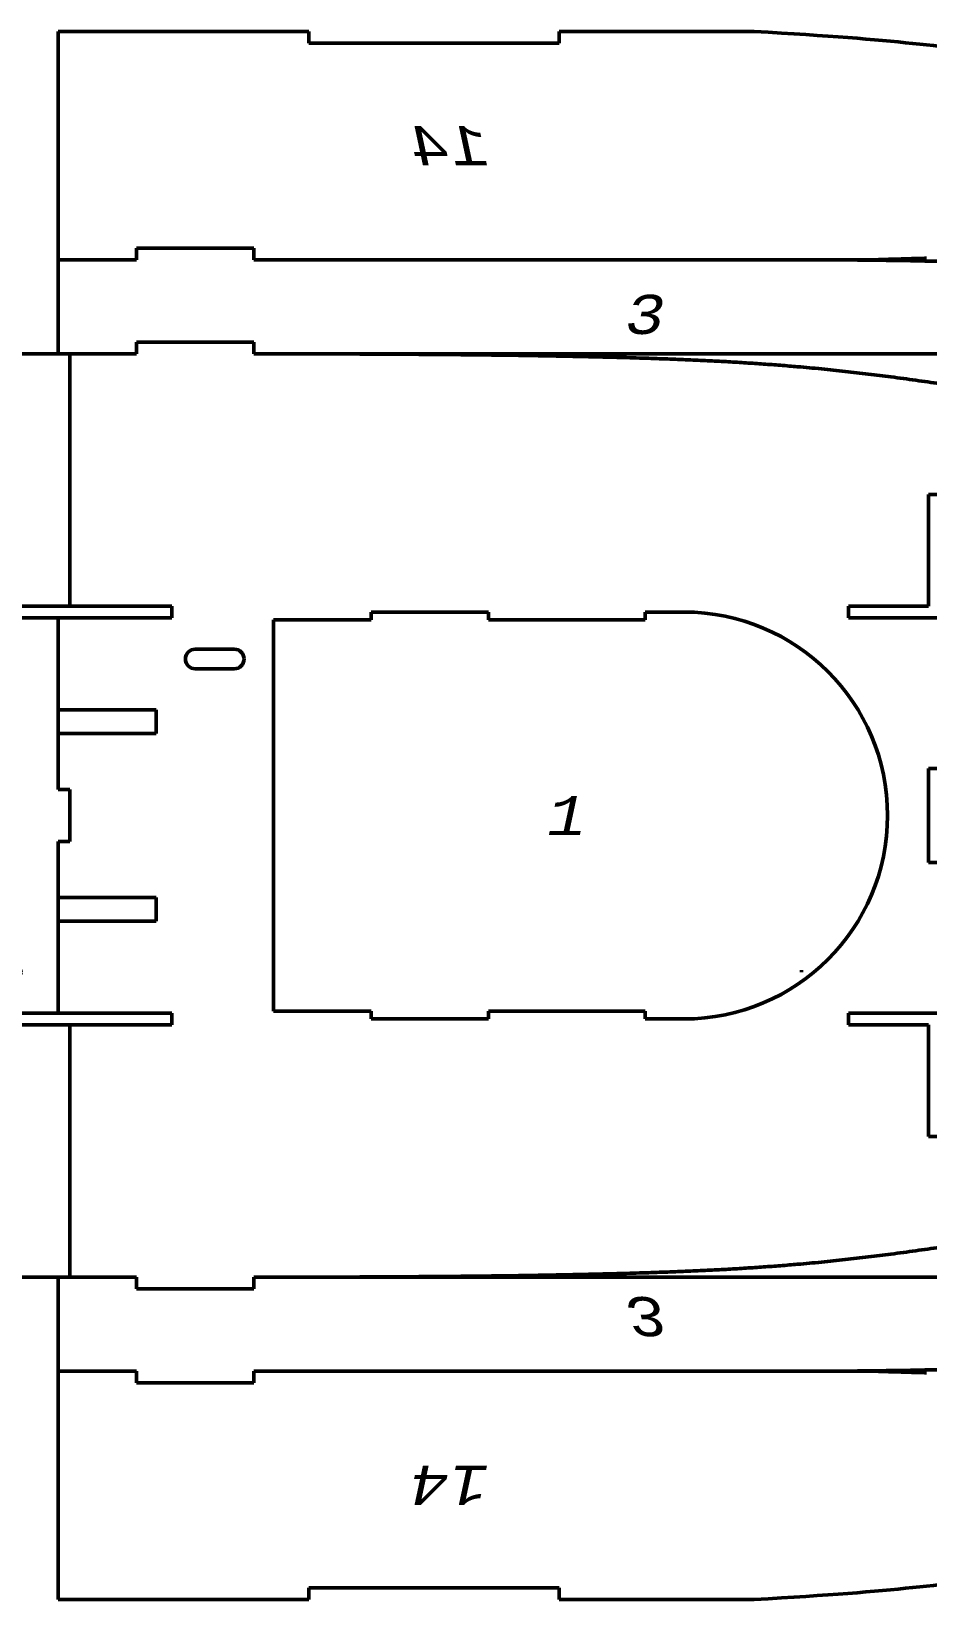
# Model space of a CAD drawing. Header units: millimetres. Extents: x -237 to 1000, y -57 to 526.
# Drawn here: x 4.1 to 233.2, y 19.6 to 420.4 of the extents above; entities that cross this region are included whole.
import ezdxf

# ---------------------------------------------------------------- set-up
doc = ezdxf.new("R2010")
doc.units = ezdxf.units.MM
doc.layers.add('Graviranje', color=1, linetype='Continuous', lineweight=25, true_color=0xff0000)
doc.layers.add('Rez', color=30, linetype='Continuous', lineweight=50, true_color=0xff7f00)
doc.styles.add('textstyle1', font='')
doc.styles.add('textstyle14', font='')
doc.styles.add('textstyle2', font='')
doc.styles.add('textstyle3', font='')
doc.styles.add('textstyle7', font='')
doc.styles.get('textstyle1').set_extended_font_data('CourierCad', italic=True)
doc.styles.get('textstyle14').set_extended_font_data('CourierCad', italic=True)
doc.styles.get('textstyle2').set_extended_font_data('CourierCad', italic=True)
doc.styles.get('textstyle3').set_extended_font_data('CourierCad', italic=True)
doc.styles.get('textstyle7').set_extended_font_data('CourierCad', italic=True)

# ---------------------------------------------------------------- blocks, each defined once
blk = doc.blocks.new('paluba')
at = {"layer": 'Rez'}
for p, q in [((20, 121), (20, 118)), ((20, 121), (50, 121)), ((50, 121), (50, 118)), ((3, 118), (20, 118)), ((3, 53.5), (3, 118)), ((50, 118), (59, 118)), ((225.5, 82), (222.5, 82)), ((222.5, 82), (222.5, 53.5)), ((225.5, 82), (225.5, 50.5)), ((3, 53.5), (29, 53.5)), ((29, 50.5), (29, 53.5)), ((202, 50.5), (202, 53.5)), ((222.5, 53.5), (202, 53.5)), ((417, 27.5), (417, 55)), ((0, 27), (0, 50.5)), ((0, 50.5), (29, 50.5)), ((55, 50), (55, -50)), ((55, 50), (80, 50)), ((80, 50), (80, 52)), ((80, 52), (110, 52)), ((110, 50), (110, 52)), ((110, 50), (150, 50)), ((150, 50), (150, 52)), ((150, 52), (160, 52)), ((225.5, 50.5), (202, 50.5)), ((45, 42.5), (35, 42.5)), ((32.5, 40), (32.5, 40)), ((35, 37.5), (45, 37.5)), ((47.5, 40), (47.5, 40)), ((25, 27), (0, 27)), ((25, 21), (25, 27)), ((417, 27.5), (420, 27.5)), ((420, 27.5), (420, -27.5)), ((0, 6.67), (0, 21)), ((0, 21), (25, 21)), ((225.5, 12), (222.5, 12)), ((222.5, 12), (222.5, -12)), ((225.5, 12), (225.5, 1.5)), ((0, 6.67), (3, 6.67)), ((3, 0), (3, 6.67)), ((225.5, 1.5), (276, 1.5)), ((276, -1.5), (276, 1.5)), ((347, -1.5), (347, 1.5)), ((347, 1.5), (387, 1.5)), ((387, 1.5), (387, -1.5)), ((3, 0), (3, -6.67)), ((225.5, -12), (225.5, -1.5)), ((225.5, -1.5), (276, -1.5)), ((347, -1.5), (387, -1.5)), ((0, -6.67), (0, -21)), ((0, -6.67), (3, -6.67)), ((225.5, -12), (222.5, -12)), ((0, -21), (25, -21)), ((25, -21), (25, -27)), ((0, -27), (0, -50.5)), ((25, -27), (0, -27)), ((417, -27.5), (417, -55)), ((417, -27.5), (420, -27.5)), ((190, -40), (190, -39.51)), ((0, -50.5), (29, -50.5)), ((29, -50.5), (29, -53.5)), ((55, -50), (80, -50)), ((80, -50), (80, -52)), ((80, -52), (110, -52)), ((110, -50), (150, -50)), ((110, -50), (110, -52)), ((150, -50), (150, -52)), ((150, -52), (160, -52)), ((202, -50.5), (202, -53.5)), ((225.5, -50.5), (202, -50.5)), ((225.5, -82), (225.5, -50.5)), ((3, -53.5), (29, -53.5)), ((3, -53.5), (3, -118)), ((222.5, -53.5), (202, -53.5)), ((222.5, -82), (222.5, -53.5)), ((225.5, -82), (222.5, -82)), ((3, -118), (20, -118)), ((20, -121), (20, -118)), ((50, -118), (59, -118)), ((50, -121), (50, -118)), ((20, -121), (50, -121))]:
    blk.add_line(p, q, dxfattribs=at)
for centre, radius, start, end in [((160, 0), 52, 270, 90), ((35, 40), 2.5, 90, 180), ((45, 40), 2.5, 0, 90), ((35, 40), 2.5, 180, 270), ((45, 40), 2.5, 270, 0)]:
    blk.add_arc(centre, radius, start, end, dxfattribs=at)
for points in [[(59, 118), (99.86, 117.93), (138.78, 117.33), (167.56, 116.51), (199.58, 114.08), (229, 110), (253.69, 105.57), (283.89, 98.07), (321.99, 86.92), (354.02, 76.99), (375.1, 69.7), (383.2, 67.26), (402.46, 60.17), (417, 55)], [(59, -118), (99.86, -117.93), (138.78, -117.33), (167.56, -116.51), (199.58, -114.08), (229, -110), (253.69, -105.57), (283.89, -98.07), (321.99, -86.92), (354.02, -76.99), (375.1, -69.7), (383.2, -67.26), (402.46, -60.17), (417, -55)]]:
    blk.add_open_spline(points, degree=4, dxfattribs=at)
at = {"layer": 'Graviranje', "char_height": 10, "attachment_point": 5}
for s, insert, style in [('1', (130, 0), 'textstyle1'), ('2', (310, 0), 'textstyle2')]:
    blk.add_mtext(s, dxfattribs=dict(at, insert=insert, style=style))
blk = doc.blocks.new('R2-spredaj')
at = {"layer": 'Rez'}
for p, q in [((-118, 22), (-74, 41)), ((-74, 41), (-52, 41)), ((-52, 41), (-52, 38)), ((-28, 41), (0, 41)), ((-28, 38), (-28, 41)), ((28, 41), (0, 41)), ((28, 38), (28, 41)), ((74, 41), (52, 41)), ((52, 41), (52, 38)), ((118, 22), (74, 41)), ((-28, 38), (-52, 38)), ((28, 38), (52, 38)), ((-118, -4), (-118, 22)), ((118, -4), (118, 22)), ((-50.5, 10), (-53.5, 10)), ((-53.5, -4), (-53.5, 10)), ((-50.5, -1), (-50.5, 10)), ((50.5, 10), (53.5, 10)), ((50.5, -1), (50.5, 10)), ((53.5, -4), (53.5, 10)), ((-118, -4), (-53.5, -4)), ((-50.5, -1), (-6.67, -1)), ((-6.67, -1), (-6.67, -4)), ((0, -4), (-6.67, -4)), ((0, -4), (6.67, -4)), ((6.67, -1), (6.67, -4)), ((50.5, -1), (6.67, -1)), ((118, -4), (53.5, -4))]:
    blk.add_line(p, q, dxfattribs=at)
blk.add_circle((-40, 10), 1.5, dxfattribs=at)
at = {"layer": 'Graviranje', "insert": (0, 18.5), "char_height": 10, "attachment_point": 5, "style": 'textstyle7'}
blk.add_mtext('7', dxfattribs=at)
blk = doc.blocks.new('Bok')
at = {"layer": 'Rez'}
for p, q in [((20, 27), (20, 24)), ((20, 27), (50, 27)), ((50, 27), (50, 24)), ((0, 0), (0, 24)), ((0, 24), (20, 24)), ((50, 24), (201.55, 24)), ((439, 0), (436, 13)), ((20, 0), (0, 0)), ((20, 3), (20, 0)), ((20, 3), (50, 3)), ((50, 3), (50, 0)), ((439, 0), (50, 0))]:
    blk.add_line(p, q, dxfattribs=at)
blk.add_open_spline([(201.55, 24), (216.63, 23.83), (233.19, 23.5), (250, 23), (267.27, 22.39), (281.73, 21.7), (297.61, 20.85), (313, 20), (336.37, 18.62), (348, 18), (366.51, 16.79), (384.52, 15.71), (436, 13)], degree=3, dxfattribs=at)
at = {"layer": 'Graviranje', "insert": (150, 10), "char_height": 10, "attachment_point": 5, "style": 'textstyle3'}
blk.add_mtext('3', dxfattribs=at)
blk = doc.blocks.new('Stranica')
at = {"layer": 'Rez'}
for p, q in [((-128.06, 29.2), (-177.91, 29.2)), ((-128.06, 26.2), (-128.06, 29.2)), ((0, 29.2), (-64.03, 29.2)), ((-64.03, 29.2), (-64.03, 26.2)), ((0, 29.2), (0, -29.2)), ((-64.03, 26.2), (-128.06, 26.2)), ((-50, -26.2), (-50, -29.2)), ((-20, -26.2), (-50, -26.2)), ((-20, -26.2), (-20, -29.2)), ((-221.87, -28.78), (-222, -28.78)), ((-221.52, -28.79), (-221.87, -28.78)), ((-221.16, -28.8), (-221.52, -28.79)), ((-220.81, -28.81), (-221.16, -28.8)), ((-220.45, -28.82), (-220.81, -28.81)), ((-220.09, -28.83), (-220.45, -28.82)), ((-219.72, -28.84), (-220.09, -28.83)), ((-219.36, -28.85), (-219.72, -28.84)), ((-218.99, -28.86), (-219.36, -28.85)), ((-218.62, -28.87), (-218.99, -28.86)), ((-218.24, -28.88), (-218.62, -28.87)), ((-217.87, -28.9), (-218.24, -28.88)), ((-217.49, -28.91), (-217.87, -28.9)), ((-217.11, -28.92), (-217.49, -28.91)), ((-216.72, -28.93), (-217.11, -28.92)), ((-216.34, -28.94), (-216.72, -28.93)), ((-215.95, -28.95), (-216.34, -28.94)), ((-215.56, -28.96), (-215.95, -28.95)), ((-215.16, -28.97), (-215.56, -28.96)), ((-214.77, -28.98), (-215.16, -28.97)), ((-214.37, -28.99), (-214.77, -28.98)), ((-213.97, -29.01), (-214.37, -28.99)), ((-213.56, -29.02), (-213.97, -29.01)), ((-213.16, -29.03), (-213.56, -29.02)), ((-212.75, -29.04), (-213.16, -29.03)), ((-212.34, -29.05), (-212.75, -29.04)), ((-211.92, -29.07), (-212.34, -29.05)), ((-211.51, -29.08), (-211.92, -29.07)), ((-211.09, -29.09), (-211.51, -29.08)), ((-210.66, -29.1), (-211.09, -29.09)), ((-210.24, -29.11), (-210.66, -29.1)), ((-209.81, -29.13), (-210.24, -29.11)), ((-209.38, -29.14), (-209.81, -29.13)), ((-208.95, -29.15), (-209.38, -29.14)), ((-208.51, -29.17), (-208.95, -29.15)), ((-208.07, -29.18), (-208.51, -29.17)), ((-207.63, -29.19), (-208.07, -29.18)), ((-207.19, -29.2), (-207.63, -29.19)), ((-50, -29.2), (-207.19, -29.2)), ((0, -29.2), (-20, -29.2))]:
    blk.add_line(p, q, dxfattribs=at)
blk.add_open_spline([(-177.91, 29.2), (-197.44, 28.07), (-219.96, 26.19), (-244.47, 23.02), (-261.72, 20.33), (-277.35, 18.1), (-300.7, 13.76), (-323.57, 9.18), (-348.67, 4.38), (-374.82, -0.79), (-393.12, -4.89), (-409.54, -8.76), (-423.26, -12.05), (-433.59, -14.67)], degree=3, dxfattribs=at)
at = {"layer": 'Graviranje', "insert": (-100, 0), "char_height": 10, "attachment_point": 5, "style": 'textstyle14'}
blk.add_mtext('14', dxfattribs=at)

msp = doc.modelspace()

# ---------------------------------------------------------------- block references
at = {"layer": 'Rez', "yscale": -1, "rotation": 180}
msp.add_blockref('Stranica', (11, 391.2), dxfattribs=at)
at = {"layer": 'Rez'}
for name, p in [('Bok', (11, 338)), ('paluba', (11, 220))]:
    msp.add_blockref(name, p, dxfattribs=at)
for name, p, rotation in [('R2-spredaj', (10, 220), 90), ('Stranica', (11, 48.8), 180)]:
    msp.add_blockref(name, p, dxfattribs=dict(at, rotation=rotation))
at = {"layer": 'Rez', "yscale": -1}
msp.add_blockref('Bok', (11, 102), dxfattribs=at)

doc.saveas('drawing.dxf')
